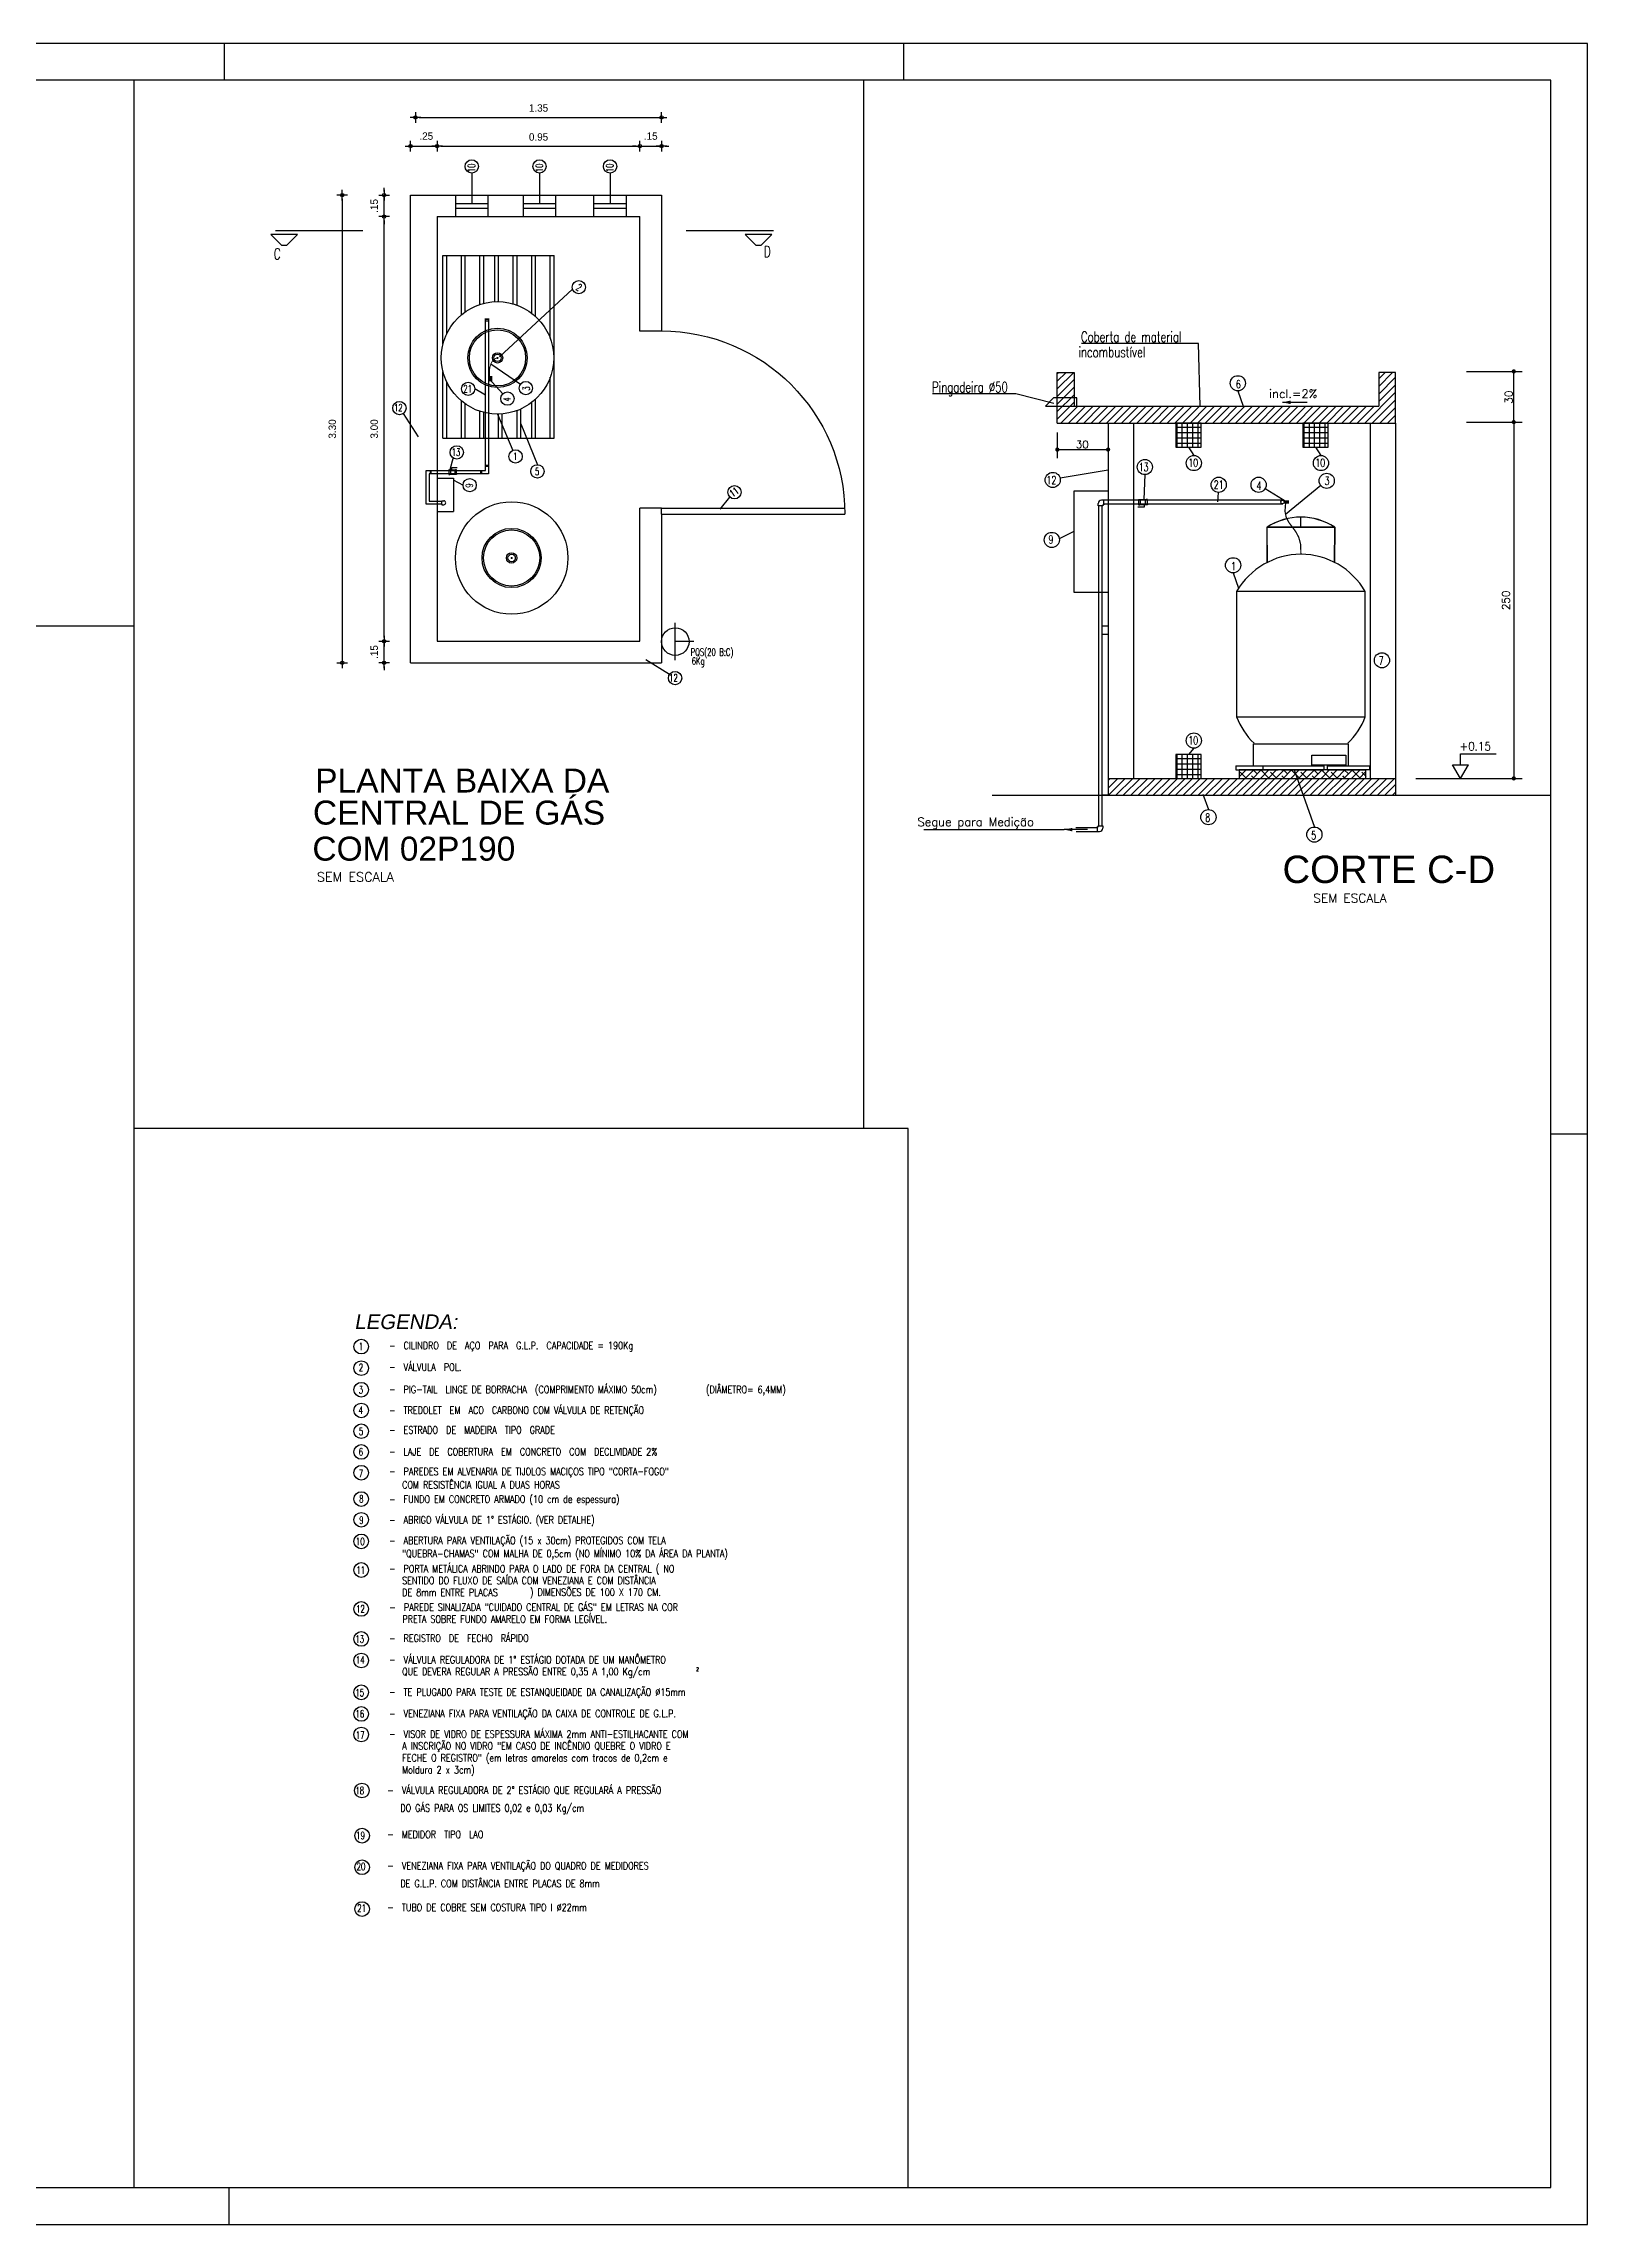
# Model space of a CAD drawing. Header units: millimetres. Extents: x 23536 to 47095, y 9984 to 20154.
# Drawn here: x 23731.97 to 23763.51, y 10026.68 to 10071.23 of the extents above; entities that cross this region are included whole.
import ezdxf
from ezdxf.enums import TextEntityAlignment as Align

# ---------------------------------------------------------------- set-up
doc = ezdxf.new("R2010")
doc.units = ezdxf.units.MM
doc.header["$LTSCALE"] = 30
doc.header["$MEASUREMENT"] = 0
for name, pattern in [('AA1', [500, 350, -150]), ('ACAD_ISO02W100', [15, 12, -3]), ('CORTE', [2850, 2150, -300, 0, -100, 0, -300])]:
    doc.linetypes.add(name, pattern=pattern)
doc.layers.get('0').update_dxf_attribs({"linetype": 'CONTINUOUS'})
for name, color, linetype in [('03', 3, 'CONTINUOUS'), ('05', 2, 'CONTINUOUS'), ('06', 6, 'CONTINUOUS'), ('CERC02', 3, 'CONTINUOUS'), ('CONEXAO_AG_FRIA', 3, 'CONTINUOUS'), ('CONEXAO_AG_QUENTE', 7, 'CONTINUOUS'), ('COTAGEM', 2, 'CONTINUOUS'), ('COTAS', 7, 'CONTINUOUS'), ('ESPEC', 3, 'CONTINUOUS'), ('EXTINTOR', 10, 'CONTINUOUS'), ('LAYER8', 1, 'CONTINUOUS'), ('PAREDE 2222222', 2, 'CONTINUOUS'), ('TEXTO', 8, 'CONTINUOUS')]:
    doc.layers.add(name, color=color, linetype=linetype)
doc.styles.add('ARIAL', font='arial.ttf', dxfattribs={"height": 0.2})
doc.styles.add('LETER', font='simplex.shx')
doc.styles.add('ROMANS', font='romans.shx', dxfattribs={"height": 0.14})
doc.styles.add('SANSSERIF', font='sas_____.pfb', dxfattribs={"height": 1})
doc.styles.add('SIMPLEX', font='simplex.shx')

# ---------------------------------------------------------------- blocks, each defined once
blk = doc.blocks.new('PP2E')
blk.add_line((0, 0), (0, 1))
blk.add_arc((0, 0), 1, 0, 90)
blk = doc.blocks.new('BOLA')
for p, q in [((-1.44, 0), (1.44, 0)), ((0, -1.44), (0, 1.44))]:
    blk.add_line(p, q)
blk.add_circle((0, 0), 0.452)

msp = doc.modelspace()

# ---------------------------------------------------------------- hatches: boundary and pattern name
at = {"linetype": 'Continuous'}
h = msp.add_hatch(dxfattribs=at)
h.set_pattern_fill('ANSI31', color=0, scale=0.034553, style=0)
h.set_pattern_definition([(45, (22123.95255, 9147.57743), (-0.077573898, 0.077573898), [])])
h.paths.add_polyline_path([(23753.023, 10063.817), (23753.023, 10064.508), (23752.677, 10064.508), (23752.677, 10063.471), (23759.588, 10063.471), (23759.588, 10064.508), (23759.242, 10064.508), (23759.242, 10063.817)])
h = msp.add_hatch(dxfattribs=at)
h.set_pattern_fill('ANSI31', color=256, scale=0.863827, style=0)
h.set_pattern_definition([(45, (23715.87058, 10042.60599), (-0.07635226, 0.07635226), [])])
h.paths.add_polyline_path([(23757.579, 10056.215), (23756.392, 10056.215), (23753.714, 10056.215), (23753.714, 10055.87), (23757.701, 10055.87)])
h.paths.add_polyline_path([(23759.588, 10056.215), (23757.579, 10056.215), (23757.701, 10055.87), (23759.588, 10055.87)])
at = {"layer": '03', "linetype": 'Continuous'}
h = msp.add_hatch(dxfattribs=at)
h.set_pattern_fill('NET', color=256, scale=0.864, style=0)
h.set_pattern_definition([(0, (23419.9985, 10340.94723), (0, 0.108), []), (90, (23419.9985, 10340.94723), (-0.108, 7e-18), [])])
h.paths.add_polyline_path([(23755.616, 10062.982), (23755.616, 10063.471), (23755.097, 10063.471), (23755.097, 10062.982)])
h = msp.add_hatch(dxfattribs=at)
h.set_pattern_fill('NET', color=256, scale=0.864, style=0)
h.set_pattern_definition([(0, (23422.59408, 10340.94723), (0, 0.108), []), (90, (23422.59408, 10340.94723), (-0.108, 7e-18), [])])
h.paths.add_polyline_path([(23758.211, 10062.982), (23758.211, 10063.471), (23757.693, 10063.471), (23757.693, 10062.982)])
h = msp.add_hatch(dxfattribs=at)
h.set_pattern_fill('NET', color=256, scale=0.864, style=0)
h.set_pattern_definition([(0, (23419.9985, 10334.18061), (0, 0.108), []), (90, (23419.9985, 10334.18061), (-0.108, 7e-18), [])])
h.paths.add_polyline_path([(23755.616, 10056.215), (23755.616, 10056.705), (23755.097, 10056.705), (23755.097, 10056.215)])
h = msp.add_hatch(dxfattribs=at)
h.set_pattern_fill('ANSI38', color=256, scale=0.034553, style=0)
h.set_pattern_definition([(45, (23721.07709, 10026.20655), (-0.0775739, 0.0775739), []), (135, (23721.07709, 10026.20655), (-0.2327217, 0.0775739), [0.2742651, -0.1645591])])
h.paths.add_polyline_path([(23756.91, 10056.388), (23756.91, 10056.215), (23758.983, 10056.215), (23758.983, 10056.388)])
h.paths.add_polyline_path([(23756.91, 10056.215), (23756.91, 10056.388), (23756.392, 10056.388), (23756.392, 10056.215)])

# ---------------------------------------------------------------- linework, layer by layer
at = {"layer": '03', "linetype": 'AA1'}
for p, q in [((23740.381, 10068.132), (23740.381, 10067.691)), ((23741.049, 10067.691), (23741.049, 10068.132)), ((23741.765, 10068.132), (23741.765, 10067.691)), ((23742.434, 10067.691), (23742.434, 10068.132)), ((23743.205, 10068.132), (23743.205, 10067.691)), ((23743.873, 10067.691), (23743.873, 10068.132))]:
    msp.add_line(p, q, dxfattribs=at)
at = {"layer": '03'}
for p, q in [((23740.381, 10067.958), (23741.049, 10067.958)), ((23740.381, 10067.864), (23741.049, 10067.864)), ((23741.765, 10067.958), (23742.434, 10067.958)), ((23741.765, 10067.864), (23742.434, 10067.864)), ((23743.205, 10067.958), (23743.873, 10067.958)), ((23743.205, 10067.864), (23743.873, 10067.864)), ((23740.127, 10066.897), (23742.395, 10066.897)), ((23740.127, 10065.086), (23740.127, 10066.897)), ((23740.203, 10065.297), (23740.203, 10066.897)), ((23740.505, 10065.688), (23740.505, 10066.897)), ((23740.581, 10065.746), (23740.581, 10066.897)), ((23740.883, 10065.898), (23740.883, 10066.897)), ((23740.883, 10065.898), (23740.883, 10066.897)), ((23740.959, 10065.919), (23740.959, 10066.897)), ((23741.185, 10065.953), (23741.185, 10066.897)), ((23741.261, 10065.955), (23741.261, 10066.897)), ((23741.563, 10065.898), (23741.563, 10066.897)), ((23741.639, 10065.884), (23741.639, 10066.897)), ((23741.941, 10065.717), (23741.941, 10066.897)), ((23742.017, 10065.653), (23742.017, 10066.897)), ((23742.319, 10065.203), (23742.319, 10066.897)), ((23742.395, 10063.163), (23742.395, 10066.897)), ((23740.127, 10063.163), (23740.127, 10064.526)), ((23740.203, 10063.163), (23740.203, 10064.315)), ((23742.319, 10063.163), (23742.319, 10064.409)), ((23740.505, 10063.163), (23740.505, 10063.924)), ((23740.581, 10063.163), (23740.581, 10063.866)), ((23741.941, 10063.163), (23741.941, 10063.895)), ((23742.017, 10063.163), (23742.017, 10063.958)), ((23740.883, 10063.163), (23740.883, 10063.714)), ((23740.959, 10063.163), (23740.959, 10063.692)), ((23741.261, 10063.163), (23741.261, 10063.657)), ((23741.337, 10063.163), (23741.337, 10063.661)), ((23741.639, 10063.163), (23741.639, 10063.728)), ((23741.639, 10063.163), (23741.639, 10063.692)), ((23741.715, 10063.163), (23741.715, 10063.759)), ((23742.017, 10063.163), (23742.017, 10063.692)), ((23740.127, 10063.163), (23742.395, 10063.163)), ((23744.592, 10061.737), (23748.335, 10061.737)), ((23744.592, 10061.612), (23744.592, 10061.737))]:
    msp.add_line(p, q, dxfattribs=at)
for points, const_width in [([(23741.241, 10064.806), (23741.213, 10064.798), (23741.183, 10064.783), (23741.154, 10064.759), (23741.126, 10064.725), (23741.103, 10064.677), (23741.085, 10064.614), (23741.076, 10064.533), (23741.075, 10064.433)], 0.0181), ([(23757.653, 10060.793), (23757.649, 10060.991), (23757.61, 10061.139), (23757.549, 10061.254), (23757.478, 10061.35), (23757.409, 10061.442), (23757.354, 10061.545), (23757.328, 10061.673), (23757.341, 10061.841)], 0.0259)]:
    msp.add_lwpolyline(points, dxfattribs=dict(at, const_width=const_width))
for points in [[(23756.323, 10056.474), (23757.256, 10056.474)], [(23756.323, 10056.474), (23756.323, 10056.388)], [(23756.323, 10056.388), (23757.187, 10056.388)], [(23756.392, 10056.388), (23756.392, 10056.215), (23758.983, 10056.215), (23758.983, 10056.388), (23756.392, 10056.388)], [(23756.876, 10056.474), (23756.876, 10056.388)], [(23757.256, 10056.474), (23758.12, 10056.474)], [(23757.256, 10056.388), (23758.12, 10056.388)], [(23758.12, 10056.474), (23758.12, 10056.388)], [(23758.189, 10056.474), (23758.983, 10056.474)], [(23758.189, 10056.474), (23758.189, 10056.388)], [(23758.189, 10056.388), (23758.983, 10056.388)], [(23758.983, 10056.474), (23759.052, 10056.474), (23759.052, 10056.388), (23758.983, 10056.388)]]:
    msp.add_lwpolyline(points, dxfattribs=at)
at = {"layer": '05', "linetype": 'CORTE'}
for p, q in [((23736.706, 10067.407), (23738.492, 10067.407)), ((23745.095, 10067.407), (23746.881, 10067.407))]:
    msp.add_line(p, q, dxfattribs=at)
at = {"layer": '05'}
msp.add_line((23753.714, 10055.87), (23753.593, 10055.87), dxfattribs=at)
for points in [[(23752.677, 10063.471), (23752.677, 10064.508), (23753.023, 10064.508), (23753.023, 10063.817)], [(23759.588, 10063.471), (23759.588, 10064.508), (23759.242, 10064.508), (23759.242, 10063.817)], [(23752.677, 10063.471), (23759.588, 10063.471)], [(23753.023, 10063.817), (23759.242, 10063.817)], [(23753.714, 10063.471), (23753.714, 10056.215)], [(23754.232, 10063.471), (23754.232, 10056.215)], [(23755.097, 10063.471), (23755.097, 10062.982), (23755.616, 10062.982), (23755.616, 10063.471), (23755.097, 10063.471)], [(23757.693, 10063.471), (23757.693, 10062.982), (23758.211, 10062.982), (23758.211, 10063.471), (23757.693, 10063.471)], [(23759.07, 10063.471), (23759.07, 10056.215)], [(23759.588, 10063.471), (23759.588, 10056.215)], [(23755.097, 10056.705), (23755.097, 10056.215), (23755.616, 10056.215), (23755.616, 10056.705), (23755.097, 10056.705)], [(23751.349, 10055.87), (23762.756, 10055.87)], [(23753.714, 10056.215), (23759.588, 10056.215)]]:
    msp.add_lwpolyline(points, dxfattribs=at)
at = {"layer": '05', "linetype": 'Continuous'}
for points in [[(23740.305, 10062.52), (23740.305, 10062.566), (23740.418, 10062.566)], [(23754.45, 10061.807), (23754.45, 10061.755), (23754.322, 10061.755)]]:
    msp.add_lwpolyline(points, dxfattribs=at)
at = {"layer": '05'}
for centre in [(23741.241, 10064.806), (23741.529, 10060.718)]:
    msp.add_circle(centre, 1.149, dxfattribs=at)
at = {"layer": '06', "linetype": 'Continuous'}
for p, q in [((23740.714, 10068.582), (23740.715, 10067.958)), ((23742.099, 10068.582), (23742.1, 10067.958)), ((23743.539, 10068.582), (23743.539, 10067.958)), ((23736.61, 10067.327), (23736.827, 10067.11)), ((23736.827, 10067.11), (23736.936, 10067.11)), ((23736.936, 10067.11), (23737.154, 10067.327)), ((23746.299, 10067.328), (23746.516, 10067.111)), ((23746.843, 10067.328), (23746.299, 10067.328)), ((23746.516, 10067.111), (23746.625, 10067.111)), ((23746.625, 10067.111), (23746.843, 10067.328)), ((23742.773, 10066.207), (23741.284, 10064.829)), ((23741.351, 10064.073), (23741.057, 10064.389)), ((23741.708, 10064.265), (23741.103, 10064.677)), ((23756.366, 10064.132), (23756.476, 10063.819)), ((23739.311, 10063.667), (23739.621, 10063.195)), ((23741.241, 10063.657), (23741.557, 10062.917)), ((23741.715, 10063.461), (23742.055, 10062.624)), ((23755.357, 10062.982), (23755.467, 10062.813)), ((23757.952, 10062.982), (23758.063, 10062.813)), ((23740.338, 10062.773), (23740.265, 10062.52)), ((23740.27, 10062.52), (23740.38, 10062.52)), ((23740.28, 10062.52), (23740.28, 10062.425)), ((23740.368, 10062.52), (23740.368, 10062.425)), ((23753.714, 10062.514), (23752.733, 10062.351)), ((23740.38, 10062.425), (23740.27, 10062.425)), ((23740.338, 10062.317), (23740.536, 10062.205)), ((23754.466, 10062.421), (23754.443, 10061.913)), ((23756.924, 10062.138), (23757.369, 10061.867)), ((23758.06, 10062.196), (23757.341, 10061.609)), ((23745.79, 10061.716), (23745.987, 10061.958)), ((23754.365, 10061.916), (23754.491, 10061.916)), ((23754.491, 10061.807), (23754.365, 10061.807)), ((23754.379, 10061.807), (23754.379, 10061.916)), ((23754.48, 10061.807), (23754.48, 10061.916)), ((23753.013, 10061.257), (23752.715, 10061.11)), ((23756.268, 10060.414), (23756.378, 10060.101)), ((23744.752, 10058.337), (23744.274, 10058.636)), ((23755.468, 10056.832), (23755.357, 10056.705)), ((23757.518, 10056.388), (23757.929, 10055.222)), ((23755.653, 10055.891), (23755.764, 10055.578))]:
    msp.add_line(p, q, dxfattribs=at)
at = {"layer": '06'}
for p, q in [((23741.072, 10065.595), (23740.985, 10065.595)), ((23740.994, 10062.503), (23740.994, 10065.592)), ((23741.057, 10065.592), (23740.994, 10065.592)), ((23741.057, 10065.592), (23740.994, 10065.592)), ((23741.057, 10065.557), (23740.994, 10065.557)), ((23741.057, 10065.592), (23741.057, 10062.44)), ((23740.994, 10064.047), (23740.777, 10064.173)), ((23740.245, 10062.51), (23740.245, 10062.52)), ((23740.245, 10062.52), (23740.27, 10062.52)), ((23740.245, 10062.51), (23740.245, 10062.425)), ((23740.405, 10062.52), (23740.38, 10062.52)), ((23740.405, 10062.51), (23740.405, 10062.52)), ((23740.405, 10062.435), (23740.405, 10062.51)), ((23741.057, 10062.607), (23740.994, 10062.607)), ((23741.057, 10062.587), (23740.994, 10062.587)), ((23739.783, 10061.815), (23739.783, 10062.503)), ((23739.783, 10062.503), (23740.994, 10062.503)), ((23739.845, 10062.44), (23739.845, 10061.878)), ((23741.057, 10062.44), (23739.845, 10062.44)), ((23739.874, 10062.44), (23739.874, 10062.503)), ((23739.883, 10062.44), (23739.883, 10062.503)), ((23740.006, 10062.346), (23740.341, 10062.346)), ((23740.245, 10062.425), (23740.27, 10062.425)), ((23740.341, 10062.346), (23740.341, 10061.668)), ((23740.405, 10062.425), (23740.38, 10062.425)), ((23740.405, 10062.435), (23740.405, 10062.425)), ((23740.897, 10062.44), (23740.897, 10062.503)), ((23740.918, 10062.44), (23740.918, 10062.503)), ((23740.101, 10061.815), (23739.783, 10061.815)), ((23739.845, 10061.878), (23740.101, 10061.878)), ((23740.006, 10061.668), (23740.341, 10061.668)), ((23740.101, 10061.878), (23740.101, 10061.886)), ((23740.101, 10061.886), (23740.143, 10061.886)), ((23740.101, 10061.815), (23740.101, 10061.878)), ((23740.101, 10061.815), (23740.101, 10061.807)), ((23740.101, 10061.807), (23740.143, 10061.807)), ((23753.513, 10061.784), (23753.513, 10061.831)), ((23753.604, 10061.784), (23753.513, 10061.784)), ((23753.521, 10061.775), (23753.521, 10055.247)), ((23753.628, 10061.898), (23753.58, 10061.898)), ((23757.276, 10061.898), (23753.58, 10061.898)), ((23753.593, 10055.247), (23753.593, 10061.775)), ((23753.628, 10061.807), (23753.604, 10061.807)), ((23753.604, 10061.807), (23753.604, 10061.784)), ((23753.628, 10061.889), (23753.628, 10061.898)), ((23753.628, 10061.817), (23753.628, 10061.889)), ((23753.628, 10061.827), (23757.282, 10061.827)), ((23753.628, 10061.817), (23753.628, 10061.807)), ((23754.337, 10061.905), (23754.337, 10061.916)), ((23754.337, 10061.916), (23754.365, 10061.916)), ((23754.337, 10061.905), (23754.337, 10061.819)), ((23754.337, 10061.819), (23754.337, 10061.807)), ((23754.337, 10061.807), (23754.365, 10061.807)), ((23754.52, 10061.916), (23754.491, 10061.916)), ((23754.52, 10061.807), (23754.491, 10061.807)), ((23754.52, 10061.905), (23754.52, 10061.916)), ((23754.52, 10061.819), (23754.52, 10061.905)), ((23754.52, 10061.819), (23754.52, 10061.807)), ((23756.96, 10061.346), (23756.963, 10060.627)), ((23758.343, 10061.346), (23756.96, 10061.346)), ((23756.963, 10060.627), (23756.962, 10061.346)), ((23756.962, 10061.346), (23758.344, 10061.346)), ((23758.344, 10061.346), (23758.342, 10060.628)), ((23758.342, 10060.626), (23758.343, 10061.346)), ((23756.34, 10060.033), (23756.34, 10057.476)), ((23758.966, 10060.033), (23756.34, 10060.033)), ((23758.966, 10057.476), (23758.966, 10060.033)), ((23756.34, 10057.476), (23758.966, 10057.476)), ((23756.686, 10056.924), (23758.621, 10056.924)), ((23753.714, 10056.215), (23753.714, 10055.87)), ((23759.588, 10056.215), (23759.588, 10055.87)), ((23753.296, 10055.169), (23752.818, 10055.169)), ((23753.49, 10055.204), (23753.053, 10055.204)), ((23753.059, 10055.133), (23753.538, 10055.133)), ((23753.49, 10055.224), (23753.514, 10055.224)), ((23753.49, 10055.214), (23753.49, 10055.224)), ((23753.49, 10055.214), (23753.49, 10055.142)), ((23753.49, 10055.142), (23753.49, 10055.133)), ((23753.49, 10055.133), (23753.538, 10055.133)), ((23753.514, 10055.224), (23753.514, 10055.247)), ((23753.514, 10055.247), (23753.604, 10055.247)), ((23753.604, 10055.247), (23753.604, 10055.2))]:
    msp.add_line(p, q, dxfattribs=at)
for points in [[(23737.154, 10067.327), (23736.61, 10067.327)], [(23753.714, 10060.015), (23753.023, 10060.015), (23753.023, 10062.088), (23753.714, 10062.088)], [(23757.652, 10061.346), (23757.652, 10061.553)], [(23757.653, 10061.346), (23757.653, 10061.554)], [(23756.686, 10056.474), (23756.686, 10056.924)], [(23758.621, 10056.924), (23758.621, 10056.474)], [(23749.95, 10055.168), (23752.818, 10055.169)]]:
    msp.add_lwpolyline(points, dxfattribs=at)
at = {"layer": '06', "const_width": 0.0208}
for points in [[(23741.241, 10064.795, -1), (23741.241, 10064.816, -1)], [(23741.529, 10060.707, -1), (23741.529, 10060.728, -1)]]:
    msp.add_lwpolyline(points, format="xyb", close=True, dxfattribs=at)
at = {"layer": '06'}
msp.add_lwpolyline([(23757.877, 10056.693), (23758.568, 10056.693), (23758.568, 10056.486), (23757.877, 10056.486)], close=True, dxfattribs=at)
at = {"layer": '06', "linetype": 'Continuous'}
for centre, radius in [((23740.714, 10068.718), 0.136), ((23742.099, 10068.718), 0.136), ((23743.539, 10068.718), 0.136), ((23742.902, 10066.25), 0.136), ((23740.641, 10064.173), 0.136), ((23741.82, 10064.188), 0.136), ((23756.366, 10064.287), 0.155), ((23739.236, 10063.781), 0.136), ((23741.443, 10063.973), 0.136), ((23740.409, 10062.876), 0.136), ((23741.61, 10062.792), 0.136), ((23742.055, 10062.488), 0.136), ((23754.466, 10062.576), 0.155), ((23755.467, 10062.657), 0.155), ((23758.063, 10062.657), 0.155), ((23740.672, 10062.205), 0.136), ((23746.082, 10062.061), 0.136), ((23752.583, 10062.312), 0.155), ((23755.974, 10062.214), 0.155), ((23756.789, 10062.214), 0.155), ((23758.181, 10062.295), 0.155), ((23752.564, 10061.087), 0.155), ((23756.268, 10060.569), 0.155), ((23759.309, 10058.628), 0.155), ((23744.868, 10058.265), 0.136), ((23755.467, 10056.988), 0.155), ((23755.764, 10055.422), 0.155), ((23757.929, 10055.067), 0.155), ((23738.456, 10044.607), 0.15), ((23738.456, 10044.167), 0.15), ((23738.456, 10043.727), 0.15), ((23738.456, 10043.303), 0.15), ((23738.456, 10042.879), 0.15), ((23738.456, 10042.455), 0.15), ((23738.456, 10042.031), 0.15), ((23738.456, 10041.494), 0.15), ((23738.456, 10041.07), 0.15), ((23738.456, 10040.629), 0.15), ((23738.456, 10040.044), 0.15), ((23738.456, 10039.249), 0.15), ((23738.456, 10038.635), 0.15), ((23738.456, 10038.195), 0.15), ((23738.456, 10037.545), 0.15), ((23738.456, 10037.104), 0.15), ((23738.456, 10036.684), 0.15), ((23738.47, 10035.54), 0.15), ((23738.475, 10034.617), 0.15), ((23738.475, 10033.971), 0.15), ((23738.475, 10033.118), 0.15)]:
    msp.add_circle(centre, radius, dxfattribs=at)
at = {"layer": '06'}
for centre, radius in [((23741.241, 10064.806), 0.605), ((23741.241, 10064.806), 0.574), ((23741.241, 10064.806), 0.106), ((23741.241, 10064.806), 0.0756), ((23757.276, 10061.862), 0.0361), ((23741.529, 10060.718), 0.605), ((23741.529, 10060.718), 0.574), ((23741.529, 10060.718), 0.106), ((23741.529, 10060.718), 0.0756)]:
    msp.add_circle(centre, radius, dxfattribs=at)
for centre, radius, start, end in [((23740.143, 10061.846), 0.0397, 270.1819, 89.8181), ((23753.575, 10061.837), 0.0619, 85.1189, 184.8811), ((23757.652, 10060.297), 1.255, 56.6015, 123.3985), ((23757.653, 10060.298), 1.255, 56.6015, 123.3985), ((23757.653, 10059.279), 1.514, 29.8628, 150.1372), ((23757.653, 10057.95), 1.396, 199.8481, 226.7039), ((23757.653, 10057.95), 1.396, 313.2961, 340.1519), ((23753.543, 10055.194), 0.0619, 265.1189, 4.8811)]:
    msp.add_arc(centre, radius, start, end, dxfattribs=at)
for points in [[(23741.057, 10064.326), (23741.057, 10064.433), (23741.136, 10064.326), (23741.136, 10064.433)], [(23757.313, 10061.898), (23757.409, 10061.898), (23757.313, 10061.827), (23757.409, 10061.827)], [(23752.818, 10055.169), (23752.987, 10055.133), (23752.987, 10055.205)]]:
    msp.add_solid(points, dxfattribs=at)
at = {"layer": 'CERC02'}
for p, q in [((23763.506, 10071.226), (23702.306, 10071.226)), ((23735.665, 10070.476), (23735.665, 10071.226)), ((23749.54, 10070.476), (23749.54, 10071.226)), ((23763.506, 10026.676), (23763.506, 10071.226)), ((23762.756, 10048.951), (23763.506, 10048.951)), ((23735.756, 10026.676), (23735.756, 10027.426)), ((23702.306, 10026.676), (23763.506, 10026.676))]:
    msp.add_line(p, q, dxfattribs=at)
at = {"layer": 'CONEXAO_AG_QUENTE'}
msp.add_line((23757.275, 10063.898), (23757.781, 10063.898), dxfattribs=at)
msp.add_solid([(23757.275, 10063.898), (23757.444, 10063.934), (23757.444, 10063.862)], dxfattribs=at)
at = {"layer": 'COTAGEM'}
for p, q in [((23755.558, 10065.099), (23753.169, 10065.099)), ((23755.592, 10063.817), (23755.558, 10065.099)), ((23761.037, 10064.529), (23762.175, 10064.529)), ((23762.002, 10063.493), (23762.002, 10064.529)), ((23751.827, 10064.071), (23750.127, 10064.071)), ((23752.603, 10063.874), (23751.827, 10064.071)), ((23761.037, 10063.493), (23762.175, 10063.493)), ((23762.002, 10063.471), (23762.002, 10056.215)), ((23752.677, 10063.28), (23752.677, 10062.76)), ((23753.714, 10063.28), (23753.714, 10062.76)), ((23752.677, 10062.933), (23753.714, 10062.933)), ((23755.959, 10061.862), (23755.967, 10062.059)), ((23753.714, 10059.325), (23753.593, 10059.325)), ((23753.714, 10059.152), (23753.593, 10059.152)), ((23760.751, 10056.494), (23761.079, 10056.494)), ((23760.915, 10056.215), (23760.751, 10056.494)), ((23760.915, 10056.716), (23761.64, 10056.716)), ((23760.915, 10056.494), (23760.915, 10056.716)), ((23760.915, 10056.215), (23761.079, 10056.494)), ((23760.001, 10056.215), (23762.175, 10056.215))]:
    msp.add_line(p, q, dxfattribs=at)
at = {"layer": 'COTAGEM', "const_width": 0.0432}
for points in [[(23762.024, 10064.529, -1), (23761.981, 10064.529, -1)], [(23762.024, 10063.493, -1), (23761.981, 10063.493, -1)], [(23752.677, 10062.911, -1), (23752.677, 10062.954, -1)], [(23753.714, 10062.911, -1), (23753.714, 10062.954, -1)], [(23762.024, 10056.215, -1), (23761.981, 10056.215, -1)]]:
    msp.add_lwpolyline(points, format="xyb", close=True, dxfattribs=at)
at = {"layer": 'COTAGEM', "linetype": 'ACAD_ISO02W100', "ltscale": 0.05}
msp.add_lwpolyline([(23752.437, 10063.817), (23753.073, 10063.817), (23753.073, 10063.99), (23752.601, 10063.99)], close=True, dxfattribs=at)
at = {"layer": 'COTAS', "color": 7}
for p, q in [((23739.641, 10069.718), (23744.516, 10069.718)), ((23739.489, 10069.134), (23739.414, 10069.134)), ((23739.565, 10069.134), (23740.006, 10069.134)), ((23740.082, 10069.134), (23744.075, 10069.134)), ((23740.082, 10069.134), (23740.157, 10069.134)), ((23744.075, 10069.134), (23744, 10069.134)), ((23744.151, 10069.134), (23744.592, 10069.134)), ((23744.668, 10069.134), (23744.743, 10069.134)), ((23738.068, 10068.056), (23738.068, 10058.652)), ((23738.923, 10068.207), (23738.923, 10068.283)), ((23738.923, 10067.691), (23738.923, 10068.132)), ((23738.923, 10059.093), (23738.923, 10067.615)), ((23738.923, 10067.615), (23738.923, 10067.539)), ((23738.923, 10059.093), (23738.923, 10059.169)), ((23738.923, 10058.577), (23738.923, 10059.018)), ((23738.923, 10058.501), (23738.923, 10058.425))]:
    msp.add_line(p, q, dxfattribs=at)
at = {"layer": 'EXTINTOR'}
for p, q in [((23744.873, 10058.634), (23744.873, 10059.39)), ((23745.251, 10059.012), (23744.873, 10059.012))]:
    msp.add_line(p, q, dxfattribs=at)
msp.add_circle((23744.873, 10059.01), 0.281, dxfattribs=at)
at = {"layer": 'LAYER8'}
for p, q in [((23762.756, 10070.476), (23703.056, 10070.476)), ((23733.809, 10070.476), (23733.809, 10027.426)), ((23748.718, 10070.476), (23748.718, 10049.061)), ((23762.756, 10027.426), (23762.756, 10070.476)), ((23703.056, 10059.332), (23733.809, 10059.332)), ((23749.631, 10049.061), (23733.809, 10049.061)), ((23749.631, 10027.426), (23749.631, 10049.061)), ((23703.056, 10027.426), (23762.756, 10027.426))]:
    msp.add_line(p, q, dxfattribs=at)
at = {"layer": 'PAREDE 2222222', "linetype": 'Continuous'}
for p, q in [((23739.465, 10058.577), (23739.465, 10068.132)), ((23739.465, 10068.132), (23744.592, 10068.132)), ((23744.592, 10068.132), (23744.592, 10065.355)), ((23740.006, 10067.691), (23740.006, 10059.018)), ((23740.006, 10067.691), (23744.151, 10067.691)), ((23744.151, 10065.355), (23744.151, 10067.691)), ((23744.592, 10065.355), (23744.151, 10065.355)), ((23744.151, 10059.018), (23744.151, 10061.737)), ((23744.592, 10061.737), (23744.151, 10061.737)), ((23744.592, 10061.612), (23744.592, 10058.577)), ((23740.006, 10059.018), (23744.151, 10059.018)), ((23739.465, 10058.577), (23744.592, 10058.577))]:
    msp.add_line(p, q, dxfattribs=at)

# ---------------------------------------------------------------- block references
at = {"layer": '03', "xscale": -3.743330597999375, "yscale": 3.743330597999375, "zscale": 3.743330597999464, "rotation": 270}
msp.add_blockref('PP2E', (23744.592, 10061.612), dxfattribs=at)
at = {"layer": 'COTAS', "color": 7, "yscale": 0.07560000000012224}
for p, xscale, zscale, rotation in [((23739.565, 10069.718), 0.07560000000376021, 0.07559999999999967, 180), ((23740.006, 10069.134), 0.07560000000376021, 0.07559999999999967, 180), ((23740.006, 10069.134), 0.07560000000376021, 0.07559999999999967, 180), ((23744.592, 10069.134), 0.07560000000376021, 0.07559999999999967, 180), ((23738.068, 10068.132), 0.07560000000012224, 0.07560000000012224, 90), ((23738.923, 10068.132), 0.07560000000012224, 0.07560000000012224, 270), ((23738.923, 10067.691), 0.07560000000012224, 0.07560000000012224, 90), ((23738.923, 10067.691), 0.07560000000012224, 0.07560000000012224, 90), ((23738.923, 10059.018), 0.07560000000012224, 0.07560000000012224, 270), ((23738.923, 10059.018), 0.07560000000012224, 0.07560000000012224, 270), ((23738.068, 10058.577), 0.07560000000012224, 0.07560000000012224, 270), ((23738.923, 10058.577), 0.07560000000012224, 0.07560000000012224, 90)]:
    msp.add_blockref('BOLA', p, dxfattribs=dict(at, xscale=xscale, zscale=zscale, rotation=rotation))
at = {"layer": 'COTAS', "color": 7, "xscale": 0.07560000000376021, "yscale": 0.07560000000012224, "zscale": 0.07559999999999967}
for p in [(23744.592, 10069.718), (23739.465, 10069.134), (23744.151, 10069.134), (23744.151, 10069.134)]:
    msp.add_blockref('BOLA', p, dxfattribs=at)

# ---------------------------------------------------------------- texts
at = {"layer": '03', "linetype": 'Continuous', "style": 'ROMANS', "width": 0.7}
for s, height, rotation, p in [('10', 0.1464, 90, (23740.783, 10068.598)), ('10', 0.1464, 90, (23742.168, 10068.598)), ('10', 0.1464, 90, (23743.607, 10068.598)), ('2', 0.146, 325.0531, (23742.827, 10066.21)), ('4', 0.146, 90, (23741.508, 10063.914)), ('3', 0.146, 90, (23741.904, 10064.135)), ('9', 0.146, 90, (23740.74, 10062.154)), ('11', 0.1464, 35.3773, (23746.044, 10061.954))]:
    msp.add_text(s, height=height, rotation=rotation, dxfattribs=at).set_placement(p)
at = {"layer": '03', "linetype": 'Continuous'}
for s, height, style, width, p in [('Coberta de material', 0.21596, 'ROMANS', 0.7, (23753.16, 10065.127)), ('incombustível', 0.21596, 'ROMANS', 0.7, (23753.108, 10064.819)), ('Pingadeira %%c50', 0.21596, 'ROMANS', 0.7, (23750.118, 10064.099)), ('6', 0.167, 'ROMANS', 0.7, (23756.324, 10064.184)), ('12', 0.1464, 'ROMANS', 0.7, (23739.127, 10063.717)), ('21', 0.1464, 'ROMANS', 0.7, (23740.543, 10064.101)), ('13', 0.1464, 'ROMANS', 0.7, (23740.305, 10062.806)), ('1', 0.146, 'ROMANS', 0.7, (23741.561, 10062.721)), ('5', 0.146, 'ROMANS', 0.7, (23742.006, 10062.412)), ('13', 0.1673, 'ROMANS', 0.7, (23754.34, 10062.492)), ('10', 0.1673, 'ROMANS', 0.7, (23755.353, 10062.579)), ('10', 0.1673, 'ROMANS', 0.7, (23757.948, 10062.579)), ('12', 0.1673, 'ROMANS', 0.7, (23752.456, 10062.224)), ('21', 0.1673, 'ROMANS', 0.7, (23755.873, 10062.131)), ('4', 0.167, 'ROMANS', 0.7, (23756.747, 10062.111)), ('3', 0.167, 'ROMANS', 0.7, (23758.137, 10062.211)), ('9', 0.167, 'ROMANS', 0.7, (23752.497, 10061.012)), ('1', 0.167, 'ROMANS', 0.7, (23756.226, 10060.466)), ('PQS(20 B:C)', 0.14638, 'ROMANS', 0.7, (23745.186, 10058.722)), ('6Kg', 0.1464, 'ROMANS', 0.7, (23745.209, 10058.539)), ('7', 0.167, 'ROMANS', 0.7, (23759.245, 10058.537)), ('12', 0.1464, 'ROMANS', 0.7, (23744.748, 10058.196)), ('10', 0.1673, 'ROMANS', 0.7, (23755.353, 10056.909)), ('+0.15', 0.1728, 'LETER', 0.9, (23760.896, 10056.785)), ('8', 0.167, 'ROMANS', 0.7, (23755.7, 10055.331)), ('5', 0.167, 'ROMANS', 0.7, (23757.863, 10054.969)), ('2', 0.15, 'ROMANS', 0.7, (23738.405, 10044.104)), ('1', 0.15, 'ROMANS', 0.7, (23738.405, 10044.535)), ('3', 0.15, 'ROMANS', 0.7, (23738.405, 10043.651)), ('4', 0.15, 'ROMANS', 0.7, (23738.403, 10043.235)), ('5', 0.15, 'ROMANS', 0.7, (23738.408, 10042.801)), ('6', 0.15, 'ROMANS', 0.7, (23738.405, 10042.383)), ('7', 0.15, 'ROMANS', 0.7, (23738.405, 10041.943)), ('8', 0.15, 'ROMANS', 0.7, (23738.414, 10041.421)), ('9', 0.15, 'ROMANS', 0.7, (23738.414, 10040.989)), ('10', 0.15, 'ROMANS', 0.7, (23738.347, 10040.552)), ('11', 0.15, 'ROMANS', 0.7, (23738.355, 10039.967)), ('12', 0.15, 'ROMANS', 0.7, (23738.35, 10039.173)), ('13', 0.15, 'ROMANS', 0.7, (23738.335, 10038.559)), ('14', 0.15, 'ROMANS', 0.7, (23738.347, 10038.131)), ('15', 0.15, 'ROMANS', 0.7, (23738.336, 10037.463)), ('16', 0.15, 'ROMANS', 0.7, (23738.339, 10037.03)), ('17', 0.15, 'ROMANS', 0.7, (23738.345, 10036.597)), ('18', 0.15, 'ROMANS', 0.7, (23738.337, 10035.462)), ('19', 0.15, 'ROMANS', 0.7, (23738.353, 10034.545)), ('20', 0.15, 'ROMANS', 0.7, (23738.362, 10033.912)), ('21', 0.15, 'ROMANS', 0.7, (23738.374, 10033.06))]:
    msp.add_text(s, height=height, dxfattribs=dict(at, style=style, width=width)).set_placement(p)
at = {"layer": '03', "linetype": 'Continuous', "style": 'SIMPLEX'}
msp.add_text('Segue para Medição', height=0.17277, dxfattribs=at).set_placement((23749.821, 10055.241))
at = {"layer": '05', "linetype": 'Continuous', "style": 'ROMANS', "width": 0.7}
msp.add_text('C', height=0.227, rotation=358.797, dxfattribs=at).set_placement((23736.667, 10066.818))
msp.add_text('D', height=0.227, dxfattribs=at).set_placement((23746.683, 10066.864))
at = {"layer": '05', "color": 6, "linetype": 'Continuous', "style": 'ARIAL', "oblique": 10}
msp.add_text('LEGENDA:', height=0.2987, dxfattribs=at).set_placement((23738.314, 10044.966))
at = {"layer": 'CONEXAO_AG_FRIA', "style": 'ROMANS'}
for height, p in [(0.191, (23738.336, 10054.106)), (0.1819, (23758.654, 10053.678))]:
    msp.add_text('SEM ESCALA', height=height, dxfattribs=at).set_placement(p, align=Align.CENTER)
at = {"layer": 'CONEXAO_AG_QUENTE', "style": 'ROMANS'}
msp.add_text('incl.=2%', height=0.1728, dxfattribs=at).set_placement((23757.005, 10063.987))
at = {"layer": 'COTAS', "color": 3, "char_height": 0.1512, "attachment_point": 5}
for s, insert in [('1.35', (23742.079, 10069.91)), ('.25', (23739.786, 10069.336)), ('0.95', (23742.079, 10069.318)), ('.15', (23744.371, 10069.336))]:
    msp.add_mtext(s, dxfattribs=dict(at, insert=insert))
at = {"layer": 'COTAS', "color": 3, "char_height": 0.1512, "attachment_point": 5, "rotation": 90}
for s, insert in [('.15', (23738.722, 10067.911)), ('3.30', (23737.866, 10063.354)), ('3.00', (23738.722, 10063.354)), ('.15', (23738.722, 10058.797))]:
    msp.add_mtext(s, dxfattribs=dict(at, insert=insert))
at = {"layer": 'ESPEC', "style": 'ROMANS'}
for s, p in [('30', (23761.976, 10064.003)), ('250', (23761.919, 10059.852))]:
    msp.add_text(s, height=0.1555, rotation=90, dxfattribs=at).set_placement(p, align=Align.CENTER)
msp.add_text('30', height=0.1555, dxfattribs=at).set_placement((23753.187, 10062.959), align=Align.CENTER)
at = {"layer": 'ESPEC', "linetype": 'Continuous', "style": 'SIMPLEX', "width": 0.8}
for s, height, p in [('-  CILINDRO  DE  AÇO  PARA  G.L.P.  CAPACIDADE = 190Kg', 0.14997, (23739.024, 10044.555)), ('-  VÁLVULA  POL.', 0.14997, (23739.024, 10044.115)), ('-  PIG-TAIL  LINGE DE BORRACHA  (COMPRIMENTO MÁXIMO 50cm)', 0.14997, (23739.024, 10043.657)), ('(DIÂMETRO= 6,4MM)', 0.14997, (23745.5, 10043.654)), ('-  TREDOLET  EM  ACO  CARBONO COM VÁLVULA DE RETENÇÃO', 0.14997, (23739.024, 10043.233)), ('-  ESTRADO  DE  MADEIRA  TIPO  GRADE', 0.14997, (23739.024, 10042.829)), ('-  LAJE  DE  COBERTURA  EM  CONCRETO  COM  DECLIVIDADE 2%', 0.14997, (23739.024, 10042.386)), ('-  PAREDES EM ALVENARIA DE TIJOLOS MACIÇOS TIPO "CORTA-FOGO"', 0.14997, (23739.024, 10041.982)), ('-  FUNDO EM CONCRETO ARMADO (10 cm de espessura)', 0.14997, (23739.024, 10041.416)), ('   COM RESISTÊNCIA IGUAL A DUAS HORAS', 0.14997, (23739.024, 10041.709)), ('-  ABRIGO VÁLVULA DE 1%%D ESTÁGIO. (VER DETALHE)', 0.14997, (23739.024, 10040.992)), ('-  ABERTURA PARA VENTILAÇÃO (15 x 30cm) PROTEGIDOS COM TELA', 0.14997, (23739.024, 10040.572)), ('   "QUEBRA-CHAMAS" COM MALHA DE 0,5cm (NO MÍNIMO 10%%% DA ÁREA DA PLANTA)', 0.14997, (23739.024, 10040.304)), ('-  PORTA METÁLICA ABRINDO PARA O LADO DE FORA DA CENTRAL ( NO', 0.14997, (23739.024, 10039.996)), ('   SENTIDO DO FLUXO DE SAÍDA COM VENEZIANA E COM DISTÂNCIA ', 0.14997, (23739.024, 10039.753)), ('-  PAREDE SINALIZADA "CUIDADO CENTRAL DE GÁS" EM LETRAS NA COR', 0.14997, (23739.03, 10039.209)), ('   DE 8mm ENTRE PLACAS', 0.14997, (23739.024, 10039.511)), (') DIMENSÕES DE 100 X 170 CM.', 0.14997, (23741.904, 10039.514)), ('   PRETA SOBRE FUNDO AMARELO EM FORMA LEGÍVEL.', 0.14997, (23739.03, 10038.966)), ('-  REGISTRO  DE  FECHO  RÁPIDO', 0.14997, (23739.024, 10038.576)), ('-  VÁLVULA REGULADORA DE 1%%D ESTÁGIO DOTADA DE UM MANÔMETRO', 0.14997, (23739.024, 10038.136)), ('   QUE DEVERA REGULAR A PRESSÃO ENTRE 0,35 A 1,00 Kg/cm', 0.14997, (23739.024, 10037.893)), ('2', 0.075, (23745.298, 10037.979)), ('-  TE PLUGADO PARA TESTE DE ESTANQUEIDADE DA CANALIZAÇÃO %%C15mm', 0.14997, (23739.024, 10037.476)), ('-  VENEZIANA FIXA PARA VENTILAÇÃO DA CAIXA DE CONTROLE DE G.L.P.', 0.14997, (23739.024, 10037.037)), ('-  VISOR DE VIDRO DE ESPESSURA MÁXIMA 2mm ANTI-ESTILHACANTE COM', 0.14997, (23739.024, 10036.617)), ('   A INSCRIÇÃO NO VIDRO "EM CASO DE INCÊNDIO QUEBRE O VIDRO E ', 0.14997, (23739.024, 10036.374)), ('   FECHE O REGISTRO" (em letras amarelas com tracos de 0,2cm e ', 0.14997, (23739.024, 10036.131)), ('   Moldura 2 x 3cm)', 0.14997, (23739.024, 10035.888)), ('-  VÁLVULA REGULADORA DE 2%%D ESTÁGIO QUE REGULARÁ A PRESSÃO', 0.14997, (23738.988, 10035.471)), ('   DO GÁS PARA OS LIMITES 0,02 e 0,03 Kg/cm', 0.14997, (23738.988, 10035.107)), ('-  MEDIDOR  TIPO  LAO', 0.14997, (23738.988, 10034.568)), ('-  VENEZIANA FIXA PARA VENTILAÇÃO DO QUADRO DE MEDIDORES', 0.14997, (23738.988, 10033.928)), ('   DE G.L.P. COM DISTÂNCIA ENTRE PLACAS DE 8mm', 0.14997, (23738.988, 10033.564)), ('-  TUBO DE COBRE SEM COSTURA TIPO I %%C22mm', 0.14997, (23738.988, 10033.076))]:
    msp.add_text(s, height=height, dxfattribs=at).set_placement(p)
at = {"layer": 'TEXTO', "style": 'SANSSERIF'}
for s, height, p in [('PLANTA BAIXA DA ', 0.48979, (23737.517, 10055.927)), ('CENTRAL DE GÁS', 0.48979, (23737.47, 10055.272)), ('COM 02P190 ', 0.48979, (23737.459, 10054.535)), ('CORTE C-D', 0.5598, (23757.277, 10054.078))]:
    msp.add_text(s, height=height, dxfattribs=at).set_placement(p)

doc.saveas('drawing.dxf')
